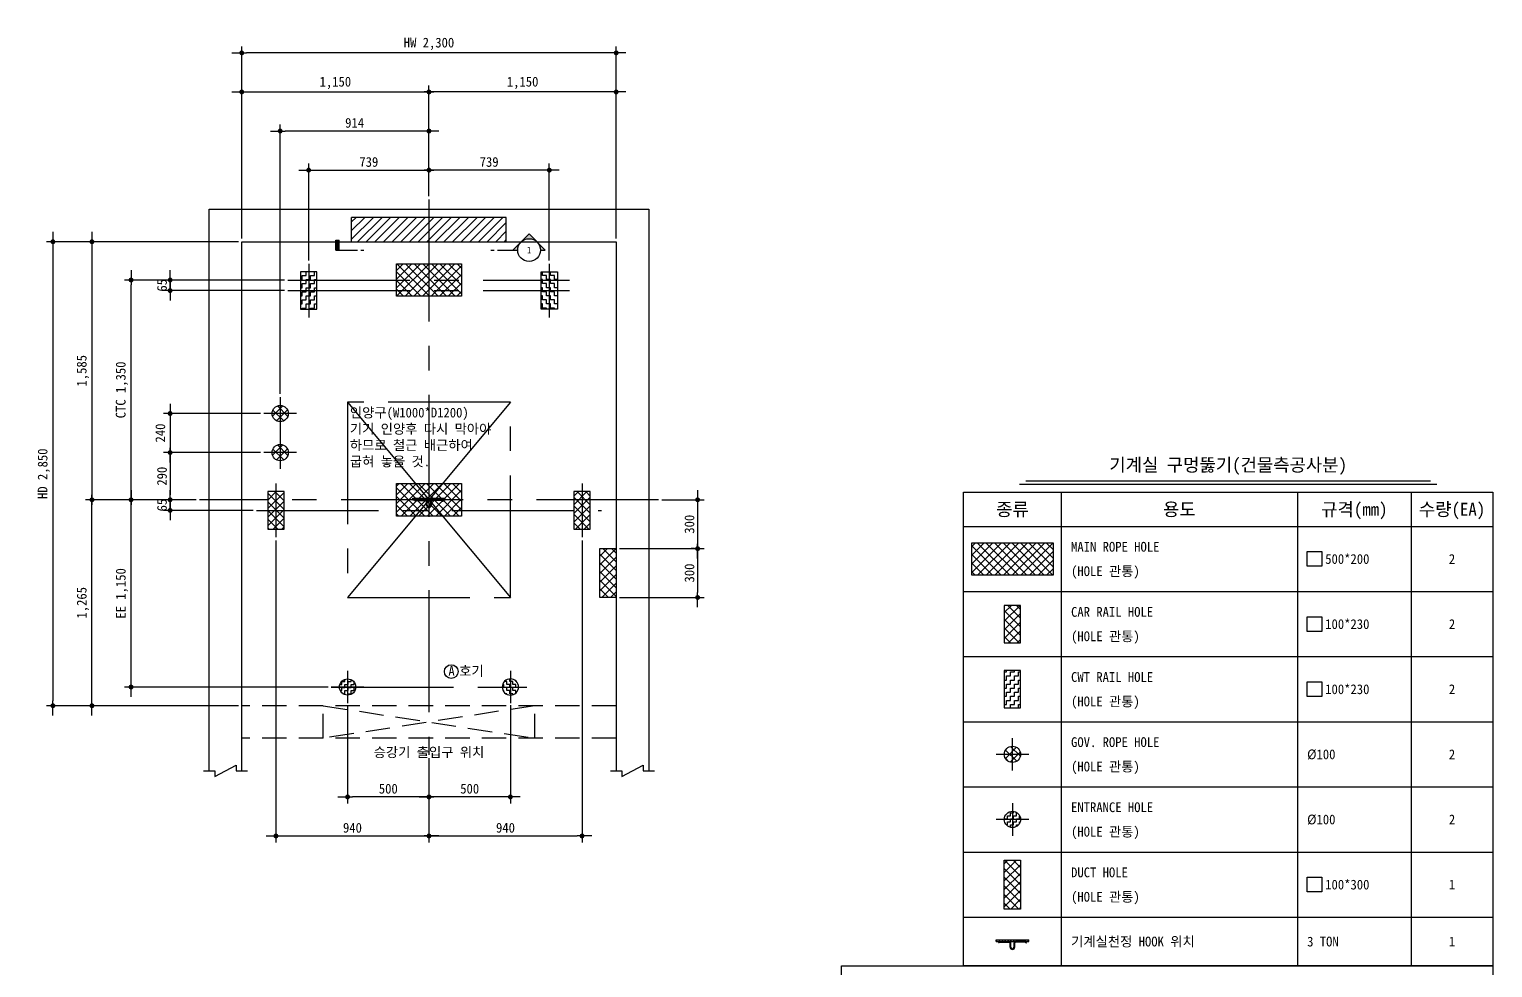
# Model space of a CAD drawing. Extents: x -9109 to 174251, y 57759 to 115528.
# Drawn here: x 130773 to 139762, y 103298 to 109062 of the extents above; entities that cross this region are included whole.
import ezdxf
from ezdxf.enums import TextEntityAlignment as Align

# ---------------------------------------------------------------- set-up
doc = ezdxf.new("R2010")
doc.units = 0
doc.header["$LTSCALE"] = 600
doc.header["$MEASUREMENT"] = 0
for name, pattern in [('CENTER', [2, 1.25, -0.25, 0.25, -0.25]), ('HIDDEN', [0.375, 0.25, -0.125]), ('PHANTOM', [2.5, 1.25, -0.25, 0.25, -0.25, 0.25, -0.25])]:
    doc.linetypes.add(name, pattern=pattern)
doc.layers.get('0').update_dxf_attribs({"linetype": 'CONTINUOUS'})
for name, color, linetype in [('1', 3, 'CONTINUOUS'), ('2', 4, 'HIDDEN'), ('3', 1, 'CENTER'), ('4', 6, 'PHANTOM'), ('6', 2, 'CONTINUOUS'), ('A-DIMS', 7, 'CONTINUOUS')]:
    doc.layers.add(name, color=color, linetype=linetype)
for name, color, linetype, lineweight in [('A-MKXS-MAK1', 3, 'CONTINUOUS', 25), ('A-MKXS-TEXT1', 3, 'CONTINUOUS', 25), ('A-MKXS-TEXT2', 7, 'CONTINUOUS', 25), ('A-XXXX-TABL', 7, 'CONTINUOUS', 25)]:
    doc.layers.add(name, color=color, linetype=linetype, lineweight=lineweight)
doc.styles.add('HY울릉도L', font='')
doc.styles.add('돋움체', font='')
doc.styles.get('HY울릉도L').set_extended_font_data('Dotum')
doc.styles.get('돋움체').set_extended_font_data('DotumChe')
doc.dimstyles.new('CDIM', dxfattribs={"dimtxt": 3, "dimasz": 1.5, "dimexe": 2, "dimexo": 1, "dimgap": 1, "dimtad": 1, "dimdec": 0, "dimrnd": 0.5, "dimzin": 0, "dimdsep": 32, "dimlunit": 6, "dimtxsty": 'HY울릉도L', "dimblk1": '_CIDOT', "dimblk2": '_CIDOT', "dimsah": 1, "dimcen": 5.5, "dimclrd": 2, "dimclre": 2, "dimclrt": 7, "dimadec": 0, "dimazin": 0, "dimtfac": 1, "dimtdec": 0, "dimtix": 1, "dimtmove": 2, "dimatfit": 1, "dimldrblk": '_CIDOT', "dimfxl": 1, "dimtolj": 1, "dimtzin": 0, "dimlwd": -1, "dimarcsym": 0})

# ---------------------------------------------------------------- blocks, each defined once
blk = doc.blocks.new('_CIDOT')
at = {"color": 0, "linetype": 'ByBlock'}
blk.add_line((2, 0), (-1, 0), dxfattribs=at)
at = {"color": 0, "linetype": 'ByBlock', "const_width": 0.5}
blk.add_lwpolyline([(-0.25, 0, 1), (0.25, 0, 1)], format="xyb", close=True, dxfattribs=at)
blk = doc.blocks.new('*D805')
at = {"layer": 'A-DIMS', "lineweight": -2, "transparency": 16777216}
for p, q in [((134658.6, 106172.1, 0), (134918.6, 106172.1, 0)), ((134398.6, 105872.1, 0), (134918.6, 105872.1, 0))]:
    blk.add_line(p, q, dxfattribs=at)
at = {"layer": 'A-DIMS', "transparency": 16777216}
blk.add_line((134878.6, 106142.1, 0), (134878.6, 105902.1, 0), dxfattribs=at)
at = {"layer": 'A-DIMS', "transparency": 16777216, "xscale": 30, "yscale": 30, "zscale": 30}
for p, rotation in [((134878.6, 106172.1, 0), 90), ((134878.6, 105872.1, 0), 270)]:
    blk.add_blockref('_CIDOT', p, dxfattribs=dict(at, rotation=rotation))
at = {"layer": 'A-DIMS', "color": 3, "transparency": 16777216, "insert": (134828.6, 106022.1, 0), "char_height": 60, "attachment_point": 5, "rotation": 90, "style": '돋움체'}
blk.add_mtext('\\A1;300', dxfattribs=at)
blk = doc.blocks.new('*D806')
at = {"layer": 'A-DIMS', "lineweight": -2, "transparency": 16777216}
for p, q in [((134858.6, 105872.1, 0), (134838.6, 105872.1, 0)), ((134398.6, 105572.1, 0), (134918.6, 105572.1, 0))]:
    blk.add_line(p, q, dxfattribs=at)
at = {"layer": 'A-DIMS', "transparency": 16777216}
blk.add_line((134878.6, 105842.1, 0), (134878.6, 105602.1, 0), dxfattribs=at)
at = {"layer": 'A-DIMS', "transparency": 16777216, "xscale": 30, "yscale": 30, "zscale": 30}
for p, rotation in [((134878.6, 105872.1, 0), 90), ((134878.6, 105572.1, 0), 270)]:
    blk.add_blockref('_CIDOT', p, dxfattribs=dict(at, rotation=rotation))
at = {"layer": 'A-DIMS', "color": 3, "transparency": 16777216, "insert": (134828.6, 105722.1, 0), "char_height": 60, "attachment_point": 5, "rotation": 90, "style": '돋움체'}
blk.add_mtext('\\A1;300', dxfattribs=at)
blk = doc.blocks.new('*D807')
at = {"layer": 'A-DIMS', "lineweight": -2, "transparency": 16777216}
for p, q in [((133228.6, 108037.1, 0), (133228.6, 108717.1, 0)), ((134378.6, 107777.1, 0), (134378.6, 108717.1, 0))]:
    blk.add_line(p, q, dxfattribs=at)
at = {"layer": 'A-DIMS', "transparency": 16777216}
blk.add_line((134348.6, 108677.1, 0), (133258.6, 108677.1, 0), dxfattribs=at)
at = {"layer": 'A-DIMS', "transparency": 16777216, "xscale": 30, "yscale": 30, "zscale": 30, "rotation": 180}
blk.add_blockref('_CIDOT', (133228.6, 108677.1, 0), dxfattribs=at)
at = {"layer": 'A-DIMS', "transparency": 16777216, "xscale": 30, "yscale": 30, "zscale": 30}
blk.add_blockref('_CIDOT', (134378.6, 108677.1, 0), dxfattribs=at)
at = {"layer": 'A-DIMS', "color": 3, "transparency": 16777216, "insert": (133803.6, 108732.8, 0), "char_height": 60, "attachment_point": 5, "style": '돋움체'}
blk.add_mtext('\\A1;1,150', dxfattribs=at)
blk = doc.blocks.new('*D808')
at = {"layer": 'A-DIMS', "lineweight": -2, "transparency": 16777216}
for p, q in [((132078.6, 107777.1, 0), (132078.6, 108717.1, 0)), ((133228.6, 108037.1, 0), (133228.6, 108717.1, 0))]:
    blk.add_line(p, q, dxfattribs=at)
at = {"layer": 'A-DIMS', "transparency": 16777216}
blk.add_line((132108.6, 108677.1, 0), (133198.6, 108677.1, 0), dxfattribs=at)
at = {"layer": 'A-DIMS', "transparency": 16777216, "xscale": 30, "yscale": 30, "zscale": 30, "rotation": 180}
blk.add_blockref('_CIDOT', (132078.6, 108677.1, 0), dxfattribs=at)
at = {"layer": 'A-DIMS', "transparency": 16777216, "xscale": 30, "yscale": 30, "zscale": 30}
blk.add_blockref('_CIDOT', (133228.6, 108677.1, 0), dxfattribs=at)
at = {"layer": 'A-DIMS', "color": 3, "transparency": 16777216, "insert": (132653.6, 108732.8, 0), "char_height": 60, "attachment_point": 5, "style": '돋움체'}
blk.add_mtext('\\A1;1,150', dxfattribs=at)
blk = doc.blocks.new('*D809')
at = {"layer": 'A-DIMS', "lineweight": -2, "transparency": 16777216}
for p, q in [((132288.6, 105922.1, 0), (132288.6, 104067.1, 0)), ((133228.6, 104585.4, 0), (133228.6, 104067.1, 0))]:
    blk.add_line(p, q, dxfattribs=at)
at = {"layer": 'A-DIMS', "transparency": 16777216}
blk.add_line((132318.6, 104107.1, 0), (133198.6, 104107.1, 0), dxfattribs=at)
at = {"layer": 'A-DIMS', "transparency": 16777216, "xscale": 30, "yscale": 30, "zscale": 30, "rotation": 180}
blk.add_blockref('_CIDOT', (132288.6, 104107.1, 0), dxfattribs=at)
at = {"layer": 'A-DIMS', "transparency": 16777216, "xscale": 30, "yscale": 30, "zscale": 30}
blk.add_blockref('_CIDOT', (133228.6, 104107.1, 0), dxfattribs=at)
at = {"layer": 'A-DIMS', "color": 3, "transparency": 16777216, "insert": (132758.6, 104157.1, 0), "char_height": 60, "attachment_point": 5, "style": '돋움체'}
blk.add_mtext('\\A1;940', dxfattribs=at)
blk = doc.blocks.new('*D810')
at = {"layer": 'A-DIMS', "lineweight": -2, "transparency": 16777216}
for p, q in [((134168.6, 105922.1, 0), (134168.6, 104067.1, 0)), ((133228.6, 104585.4, 0), (133228.6, 104067.1, 0))]:
    blk.add_line(p, q, dxfattribs=at)
at = {"layer": 'A-DIMS', "transparency": 16777216}
blk.add_line((133258.6, 104107.1, 0), (134138.6, 104107.1, 0), dxfattribs=at)
at = {"layer": 'A-DIMS', "transparency": 16777216, "xscale": 30, "yscale": 30, "zscale": 30, "rotation": 180}
blk.add_blockref('_CIDOT', (133228.6, 104107.1, 0), dxfattribs=at)
at = {"layer": 'A-DIMS', "transparency": 16777216, "xscale": 30, "yscale": 30, "zscale": 30}
blk.add_blockref('_CIDOT', (134168.6, 104107.1, 0), dxfattribs=at)
at = {"layer": 'A-DIMS', "color": 3, "transparency": 16777216, "insert": (133698.6, 104157.1, 0), "char_height": 60, "attachment_point": 5, "style": '돋움체'}
blk.add_mtext('\\A1;940', dxfattribs=at)
blk = doc.blocks.new('*D811')
at = {"layer": 'A-DIMS', "lineweight": -2, "transparency": 16777216}
for p, q in [((132314.6, 106822.1, 0), (132314.6, 108477.1, 0)), ((133228.6, 108037.1, 0), (133228.6, 108477.1, 0))]:
    blk.add_line(p, q, dxfattribs=at)
at = {"layer": 'A-DIMS', "transparency": 16777216}
blk.add_line((133198.6, 108437.1, 0), (132344.6, 108437.1, 0), dxfattribs=at)
at = {"layer": 'A-DIMS', "transparency": 16777216, "xscale": 30, "yscale": 30, "zscale": 30, "rotation": 180}
blk.add_blockref('_CIDOT', (132314.6, 108437.1, 0), dxfattribs=at)
at = {"layer": 'A-DIMS', "transparency": 16777216, "xscale": 30, "yscale": 30, "zscale": 30}
blk.add_blockref('_CIDOT', (133228.6, 108437.1, 0), dxfattribs=at)
at = {"layer": 'A-DIMS', "color": 3, "transparency": 16777216, "insert": (132771.6, 108487.1, 0), "char_height": 60, "attachment_point": 5, "style": '돋움체'}
blk.add_mtext('\\A1;{\\C7;914}', dxfattribs=at)
blk = doc.blocks.new('*D812')
at = {"layer": 'A-DIMS', "lineweight": -2, "transparency": 16777216}
for p, q in [((132489.6, 107642.1, 0), (132489.6, 108237.1, 0)), ((133228.6, 108037.1, 0), (133228.6, 108237.1, 0))]:
    blk.add_line(p, q, dxfattribs=at)
at = {"layer": 'A-DIMS', "transparency": 16777216}
blk.add_line((132519.6, 108197.1, 0), (133198.6, 108197.1, 0), dxfattribs=at)
at = {"layer": 'A-DIMS', "transparency": 16777216, "xscale": 30, "yscale": 30, "zscale": 30, "rotation": 180}
blk.add_blockref('_CIDOT', (132489.6, 108197.1, 0), dxfattribs=at)
at = {"layer": 'A-DIMS', "transparency": 16777216, "xscale": 30, "yscale": 30, "zscale": 30}
blk.add_blockref('_CIDOT', (133228.6, 108197.1, 0), dxfattribs=at)
at = {"layer": 'A-DIMS', "color": 3, "transparency": 16777216, "insert": (132859.1, 108247.1, 0), "char_height": 60, "attachment_point": 5, "style": '돋움체'}
blk.add_mtext('\\A1;739', dxfattribs=at)
blk = doc.blocks.new('*D813')
at = {"layer": 'A-DIMS', "lineweight": -2, "transparency": 16777216}
for p, q in [((132728.6, 104902.1, 0), (132728.6, 104307.1, 0)), ((133228.6, 104585.4, 0), (133228.6, 104307.1, 0))]:
    blk.add_line(p, q, dxfattribs=at)
at = {"layer": 'A-DIMS', "transparency": 16777216}
blk.add_line((133198.6, 104347.1, 0), (132758.6, 104347.1, 0), dxfattribs=at)
at = {"layer": 'A-DIMS', "transparency": 16777216, "xscale": 30, "yscale": 30, "zscale": 30, "rotation": 180}
blk.add_blockref('_CIDOT', (132728.6, 104347.1, 0), dxfattribs=at)
at = {"layer": 'A-DIMS', "transparency": 16777216, "xscale": 30, "yscale": 30, "zscale": 30}
blk.add_blockref('_CIDOT', (133228.6, 104347.1, 0), dxfattribs=at)
at = {"layer": 'A-DIMS', "color": 3, "transparency": 16777216, "insert": (132978.6, 104397.1, 0), "char_height": 60, "attachment_point": 5, "style": '돋움체'}
blk.add_mtext('\\A1;500', dxfattribs=at)
blk = doc.blocks.new('*D814')
at = {"layer": 'A-DIMS', "lineweight": -2, "transparency": 16777216}
for p, q in [((133228.6, 108037.1, 0), (133228.6, 108237.1, 0)), ((133967.6, 107642.1, 0), (133967.6, 108237.1, 0))]:
    blk.add_line(p, q, dxfattribs=at)
at = {"layer": 'A-DIMS', "transparency": 16777216}
blk.add_line((133937.6, 108197.1, 0), (133258.6, 108197.1, 0), dxfattribs=at)
at = {"layer": 'A-DIMS', "transparency": 16777216, "xscale": 30, "yscale": 30, "zscale": 30, "rotation": 180}
blk.add_blockref('_CIDOT', (133228.6, 108197.1, 0), dxfattribs=at)
at = {"layer": 'A-DIMS', "transparency": 16777216, "xscale": 30, "yscale": 30, "zscale": 30}
blk.add_blockref('_CIDOT', (133967.6, 108197.1, 0), dxfattribs=at)
at = {"layer": 'A-DIMS', "color": 3, "transparency": 16777216, "insert": (133598.1, 108247.1, 0), "char_height": 60, "attachment_point": 5, "style": '돋움체'}
blk.add_mtext('\\A1;739', dxfattribs=at)
blk = doc.blocks.new('*D815')
at = {"layer": 'A-DIMS', "lineweight": -2, "transparency": 16777216}
for p, q in [((133728.6, 104909.7, 0), (133728.6, 104307.1, 0)), ((133228.6, 104585.4, 0), (133228.6, 104307.1, 0))]:
    blk.add_line(p, q, dxfattribs=at)
at = {"layer": 'A-DIMS', "transparency": 16777216}
blk.add_line((133698.6, 104347.1, 0), (133258.6, 104347.1, 0), dxfattribs=at)
at = {"layer": 'A-DIMS', "transparency": 16777216, "xscale": 30, "yscale": 30, "zscale": 30, "rotation": 180}
blk.add_blockref('_CIDOT', (133228.6, 104347.1, 0), dxfattribs=at)
at = {"layer": 'A-DIMS', "transparency": 16777216, "xscale": 30, "yscale": 30, "zscale": 30}
blk.add_blockref('_CIDOT', (133728.6, 104347.1, 0), dxfattribs=at)
at = {"layer": 'A-DIMS', "color": 3, "transparency": 16777216, "insert": (133478.6, 104397.1, 0), "char_height": 60, "attachment_point": 5, "style": '돋움체'}
blk.add_mtext('\\A1;500', dxfattribs=at)
blk = doc.blocks.new('A1')
for p, q in [((-7.84, 0), (-1.85, 0)), ((7.84, 0), (1.85, 0)), ((-8.25, -0.81), (-8.65, -0.81)), ((-7.84, -0.4), (-4.64, -0.4)), ((-4.64, -0.4), (-1.85, -0.4)), ((-1.45, -3.35), (-1.45, -0.81)), ((-1.05, -3.35), (-1.05, -0.81)), ((1.05, -3.35), (1.05, -0.81)), ((1.45, -3.35), (1.45, -0.81)), ((5.28, -0.4), (1.85, -0.4)), ((7.84, -0.4), (5.04, -0.4)), ((8.25, -0.81), (8.65, -0.81))]:
    blk.add_line(p, q)
for centre, radius, start, end in [((-7.84, -0.81), 0.808, 90, 180), ((-1.85, -0.81), 0.808, 0, 90), ((1.85, -0.81), 0.808, 90, 180), ((7.84, -0.81), 0.808, 0, 90), ((-7.84, -0.81), 0.404, 90, 180), ((-1.85, -0.81), 0.404, 0, 90), ((0, -3.35), 1.45, 180, 0), ((0, -3.35), 1.05, 180, 0), ((1.85, -0.81), 0.404, 90, 180), ((7.84, -0.81), 0.404, 0, 90)]:
    blk.add_arc(centre, radius, start, end)
blk = doc.blocks.new('H-100X230(CAR RAIL) GM')
at = {"layer": '1'}
h = blk.add_hatch(dxfattribs=at)
h.set_pattern_fill('ANSI37', color=256, scale=300)
h.set_pattern_definition([(45, (-31072.723, 72.76), (-26.516504, 26.516504), []), (135, (-31072.723, 72.76), (-26.516504, -26.516504), [])])
h.paths.add_polyline_path([(-50, 50), (50, 50), (50, -180), (-50, -180)])
blk.add_lwpolyline([(-50, 50), (50, 50), (50, -180), (-50, -180)], close=True)
at = {"layer": '3'}
blk.add_line((0, 100), (0, -230), dxfattribs=at)
blk = doc.blocks.new('*D816')
at = {"layer": 'A-DIMS', "lineweight": -2, "transparency": 16777216}
for p, q in [((132078.6, 107777.1, 0), (132078.6, 108957.1, 0)), ((134378.6, 107777.1, 0), (134378.6, 108957.1, 0))]:
    blk.add_line(p, q, dxfattribs=at)
at = {"layer": 'A-DIMS', "transparency": 16777216}
blk.add_line((134348.6, 108917.1, 0), (132108.6, 108917.1, 0), dxfattribs=at)
at = {"layer": 'A-DIMS', "transparency": 16777216, "xscale": 30, "yscale": 30, "zscale": 30, "rotation": 180}
blk.add_blockref('_CIDOT', (132078.6, 108917.1, 0), dxfattribs=at)
at = {"layer": 'A-DIMS', "transparency": 16777216, "xscale": 30, "yscale": 30, "zscale": 30}
blk.add_blockref('_CIDOT', (134378.6, 108917.1, 0), dxfattribs=at)
at = {"layer": 'A-DIMS', "color": 3, "transparency": 16777216, "insert": (133228.6, 108972.8, 0), "char_height": 60, "attachment_point": 5, "style": '돋움체'}
blk.add_mtext('\\A1;HW 2,300', dxfattribs=at)
blk = doc.blocks.new('H-100X230(CWT RAIL) GM')
at = {"layer": '1'}
h = blk.add_hatch(dxfattribs=at)
h.set_pattern_fill('ZIGZAG', color=256, scale=200)
h.set_pattern_definition([(0, (0, 0), (25, 25), [25, -25]), (90, (25, 0), (-25, 25), [25, -25])])
h.paths.add_polyline_path([(50, 50), (-50, 50), (-50, -180), (50, -180)])
blk.add_lwpolyline([(50, 50), (-50, 50), (-50, -180), (50, -180)], close=True)
at = {"layer": '3'}
blk.add_line((0, 100), (0, -230), dxfattribs=at)
blk = doc.blocks.new('H-100(OP)')
at = {"layer": '1'}
h = blk.add_hatch(dxfattribs=at)
h.set_pattern_fill('ZIGZAG', color=256, scale=150)
h.set_pattern_definition([(0, (0, 0), (18.75, 18.75), [18.75, -18.75]), (90, (18.75, 0), (-18.75, 18.75), [18.75, -18.75])])
edge = h.paths.add_edge_path()
edge.add_arc((0, 0), 50, 0, 360)
blk.add_circle((0, 0), 50)
at = {"layer": '3'}
for p, q in [((0, 100), (0, -100)), ((100, 0), (-100, 0))]:
    blk.add_line(p, q, dxfattribs=at)
blk = doc.blocks.new('H-100(GOV 240)')
at = {"layer": '1'}
h = blk.add_hatch(dxfattribs=at)
h.set_pattern_fill('ANSI37', color=256, scale=300)
h.set_pattern_definition([(45, (-82788.21, -9303.856), (-26.516504, 26.516504), []), (135, (-82788.21, -9303.856), (-26.516504, -26.516504), [])])
edge = h.paths.add_edge_path()
edge.add_arc((0, 240), 50, 0, 360)
h = blk.add_hatch(dxfattribs=at)
h.set_pattern_fill('ANSI37', color=256, scale=300)
h.set_pattern_definition([(45, (-82788.21, -9543.856), (-26.516504, 26.516504), []), (135, (-82788.21, -9543.856), (-26.516504, -26.516504), [])])
edge = h.paths.add_edge_path()
edge.add_arc((0, 0), 50, 0, 360)
for centre in [(0, 240), (0, 0)]:
    blk.add_circle(centre, 50)
at = {"layer": '3'}
for p, q in [((0, 340), (0, -100)), ((100, 240), (-100, 240)), ((100, 0), (-100, 0))]:
    blk.add_line(p, q, dxfattribs=at)
blk = doc.blocks.new('H-100X300(C.SU)')
at = {"layer": '1'}
h = blk.add_hatch(dxfattribs=at)
h.set_pattern_fill('ANSI37', color=256, scale=300)
h.set_pattern_definition([(45, (-30780.81, -207.73), (-26.516504, 26.516504), []), (135, (-30780.81, -207.73), (-26.516504, -26.516504), [])])
h.paths.add_polyline_path([(-100, -300), (0, -300), (0, -600), (-100, -600)])
blk.add_lwpolyline([(-100, -300), (0, -300), (0, -600), (-100, -600)], close=True)
blk = doc.blocks.new('H-400X200(ROPE)')
at = {"layer": '1'}
h = blk.add_hatch(dxfattribs=at)
h.set_pattern_fill('ANSI37', color=256, scale=300)
h.set_pattern_definition([(45, (-29848.152, -635.13), (-26.516504, 26.516504), []), (135, (-29848.152, -635.13), (-26.516504, -26.516504), [])])
h.paths.add_polyline_path([(-200, 100), (200, 100), (200, -100), (-200, -100)])
blk.add_lwpolyline([(-200, 100), (200, 100), (200, -100), (-200, -100)], close=True)
blk = doc.blocks.new('*D817')
at = {"layer": 'A-DIMS', "lineweight": -2, "transparency": 16777216}
for p, q in [((131598.6, 106172.1, 0), (131118.6, 106172.1, 0)), ((132058.6, 104907.1, 0), (131118.6, 104907.1, 0))]:
    blk.add_line(p, q, dxfattribs=at)
at = {"layer": 'A-DIMS', "transparency": 16777216}
blk.add_line((131158.6, 104937.1, 0), (131158.6, 106142.1, 0), dxfattribs=at)
at = {"layer": 'A-DIMS', "transparency": 16777216, "xscale": 30, "yscale": 30, "zscale": 30}
for p, rotation in [((131158.6, 106172.1, 0), 90), ((131158.6, 104907.1, 0), 270)]:
    blk.add_blockref('_CIDOT', p, dxfattribs=dict(at, rotation=rotation))
at = {"layer": 'A-DIMS', "color": 3, "transparency": 16777216, "insert": (131102.9, 105539.6, 0), "char_height": 60, "attachment_point": 5, "rotation": 90, "style": '돋움체'}
blk.add_mtext('\\A1;1,265', dxfattribs=at)
blk = doc.blocks.new('*D818')
at = {"layer": 'A-DIMS', "lineweight": -2, "transparency": 16777216}
for p, q in [((131598.6, 106172.1, 0), (131358.6, 106172.1, 0)), ((132608.6, 105022.1, 0), (131358.6, 105022.1, 0))]:
    blk.add_line(p, q, dxfattribs=at)
at = {"layer": 'A-DIMS', "transparency": 16777216}
blk.add_line((131398.6, 105052.1, 0), (131398.6, 106142.1, 0), dxfattribs=at)
at = {"layer": 'A-DIMS', "transparency": 16777216, "xscale": 30, "yscale": 30, "zscale": 30}
for p, rotation in [((131398.6, 106172.1, 0), 90), ((131398.6, 105022.1, 0), 270)]:
    blk.add_blockref('_CIDOT', p, dxfattribs=dict(at, rotation=rotation))
at = {"layer": 'A-DIMS', "color": 3, "transparency": 16777216, "insert": (131342.9, 105597.1, 0), "char_height": 60, "attachment_point": 5, "rotation": 90, "style": '돋움체'}
blk.add_mtext('\\A1;{\\C7;EE} {\\C7;1,150}', dxfattribs=at)
blk = doc.blocks.new('*D819')
at = {"layer": 'A-DIMS', "lineweight": -2, "transparency": 16777216}
for p, q in [((132341.2, 107522.1, 0), (131358.6, 107522.1, 0)), ((131598.6, 106172.1, 0), (131358.6, 106172.1, 0))]:
    blk.add_line(p, q, dxfattribs=at)
at = {"layer": 'A-DIMS', "transparency": 16777216}
blk.add_line((131398.6, 106202.1, 0), (131398.6, 107492.1, 0), dxfattribs=at)
at = {"layer": 'A-DIMS', "transparency": 16777216, "xscale": 30, "yscale": 30, "zscale": 30}
for p, rotation in [((131398.6, 107522.1, 0), 90), ((131398.6, 106172.1, 0), 270)]:
    blk.add_blockref('_CIDOT', p, dxfattribs=dict(at, rotation=rotation))
at = {"layer": 'A-DIMS', "color": 3, "transparency": 16777216, "insert": (131342.7, 106847.1, 0), "char_height": 60, "attachment_point": 5, "rotation": 90, "style": '돋움체'}
blk.add_mtext('\\A1;{\\C7;CTC 1,350}', dxfattribs=at)
blk = doc.blocks.new('*D820')
at = {"layer": 'A-DIMS', "lineweight": -2, "transparency": 16777216}
for p, q in [((132058.6, 107757.1, 0), (131118.6, 107757.1, 0)), ((131598.6, 106172.1, 0), (131118.6, 106172.1, 0))]:
    blk.add_line(p, q, dxfattribs=at)
at = {"layer": 'A-DIMS', "transparency": 16777216}
blk.add_line((131158.6, 107727.1, 0), (131158.6, 106202.1, 0), dxfattribs=at)
at = {"layer": 'A-DIMS', "transparency": 16777216, "xscale": 30, "yscale": 30, "zscale": 30}
for p, rotation in [((131158.6, 107757.1, 0), 90), ((131158.6, 106172.1, 0), 270)]:
    blk.add_blockref('_CIDOT', p, dxfattribs=dict(at, rotation=rotation))
at = {"layer": 'A-DIMS', "color": 3, "transparency": 16777216, "insert": (131102.9, 106964.6, 0), "char_height": 60, "attachment_point": 5, "rotation": 90, "style": '돋움체'}
blk.add_mtext('\\A1;1,585', dxfattribs=at)
blk = doc.blocks.new('*D821')
at = {"layer": 'A-DIMS', "lineweight": -2, "transparency": 16777216}
for p, q in [((132058.6, 107757.1, 0), (130878.6, 107757.1, 0)), ((132058.6, 104907.1, 0), (130878.6, 104907.1, 0))]:
    blk.add_line(p, q, dxfattribs=at)
at = {"layer": 'A-DIMS', "transparency": 16777216}
blk.add_line((130918.6, 107727.1, 0), (130918.6, 104937.1, 0), dxfattribs=at)
at = {"layer": 'A-DIMS', "transparency": 16777216, "xscale": 30, "yscale": 30, "zscale": 30}
for p, rotation in [((130918.6, 107757.1, 0), 90), ((130918.6, 104907.1, 0), 270)]:
    blk.add_blockref('_CIDOT', p, dxfattribs=dict(at, rotation=rotation))
at = {"layer": 'A-DIMS', "color": 3, "transparency": 16777216, "insert": (130862.9, 106332.1, 0), "char_height": 60, "attachment_point": 5, "rotation": 90, "style": '돋움체'}
blk.add_mtext('\\A1;HD 2,850', dxfattribs=at)
blk = doc.blocks.new('*D822')
at = {"layer": 'A-DIMS', "lineweight": -2, "transparency": 16777216}
for p, q in [((132341.2, 107522.1, 0), (131598.6, 107522.1, 0)), ((132341.2, 107457.1, 0), (131598.6, 107457.1, 0))]:
    blk.add_line(p, q, dxfattribs=at)
at = {"layer": 'A-DIMS', "transparency": 16777216}
for p, q in [((131638.6, 107552.1, 0), (131638.6, 107582.1, 0)), ((131638.6, 107522.1, 0), (131638.6, 107457.1, 0)), ((131638.6, 107427.1, 0), (131638.6, 107397.1, 0))]:
    blk.add_line(p, q, dxfattribs=at)
at = {"layer": 'A-DIMS', "transparency": 16777216, "xscale": 30, "yscale": 30, "zscale": 30}
for p, rotation in [((131638.6, 107522.1, 0), 270), ((131638.6, 107457.1, 0), 90)]:
    blk.add_blockref('_CIDOT', p, dxfattribs=dict(at, rotation=rotation))
at = {"layer": 'A-DIMS', "color": 3, "transparency": 16777216, "insert": (131588.6, 107489.6, 0), "char_height": 60, "attachment_point": 5, "rotation": 90, "style": '돋움체'}
blk.add_mtext('\\A1;65', dxfattribs=at)
blk = doc.blocks.new('*D823')
at = {"layer": 'A-DIMS', "lineweight": -2, "transparency": 16777216}
for p, q in [((132194.6, 106702.1, 0), (131598.6, 106702.1, 0)), ((132194.6, 106462.1, 0), (131598.6, 106462.1, 0))]:
    blk.add_line(p, q, dxfattribs=at)
at = {"layer": 'A-DIMS', "transparency": 16777216}
blk.add_line((131638.6, 106672.1, 0), (131638.6, 106492.1, 0), dxfattribs=at)
at = {"layer": 'A-DIMS', "transparency": 16777216, "xscale": 30, "yscale": 30, "zscale": 30}
for p, rotation in [((131638.6, 106702.1, 0), 90), ((131638.6, 106462.1, 0), 270)]:
    blk.add_blockref('_CIDOT', p, dxfattribs=dict(at, rotation=rotation))
at = {"layer": 'A-DIMS', "color": 3, "transparency": 16777216, "insert": (131578.6, 106582.1, 0), "char_height": 60, "attachment_point": 5, "rotation": 90, "style": '돋움체'}
blk.add_mtext('\\A1;240', dxfattribs=at)
blk = doc.blocks.new('*D824')
at = {"layer": 'A-DIMS', "lineweight": -2, "transparency": 16777216}
for p, q in [((131798.6, 106172.1, 0), (131598.6, 106172.1, 0)), ((132148.6, 106107.1, 0), (131598.6, 106107.1, 0))]:
    blk.add_line(p, q, dxfattribs=at)
at = {"layer": 'A-DIMS', "transparency": 16777216}
for p, q in [((131638.6, 106202.1, 0), (131638.6, 106232.1, 0)), ((131638.6, 106172.1, 0), (131638.6, 106107.1, 0)), ((131638.6, 106077.1, 0), (131638.6, 106047.1, 0))]:
    blk.add_line(p, q, dxfattribs=at)
at = {"layer": 'A-DIMS', "transparency": 16777216, "xscale": 30, "yscale": 30, "zscale": 30}
for p, rotation in [((131638.6, 106172.1, 0), 270), ((131638.6, 106107.1, 0), 90)]:
    blk.add_blockref('_CIDOT', p, dxfattribs=dict(at, rotation=rotation))
at = {"layer": 'A-DIMS', "color": 3, "transparency": 16777216, "insert": (131588.6, 106139.6, 0), "char_height": 60, "attachment_point": 5, "rotation": 90, "style": '돋움체'}
blk.add_mtext('\\A1;65', dxfattribs=at)
blk = doc.blocks.new('*D825')
at = {"layer": 'A-DIMS', "lineweight": -2, "transparency": 16777216}
for p, q in [((132194.6, 106462.1, 0), (131598.6, 106462.1, 0)), ((131798.6, 106172.1, 0), (131598.6, 106172.1, 0))]:
    blk.add_line(p, q, dxfattribs=at)
at = {"layer": 'A-DIMS', "transparency": 16777216}
blk.add_line((131638.6, 106432.1, 0), (131638.6, 106202.1, 0), dxfattribs=at)
at = {"layer": 'A-DIMS', "transparency": 16777216, "xscale": 30, "yscale": 30, "zscale": 30}
for p, rotation in [((131638.6, 106462.1, 0), 90), ((131638.6, 106172.1, 0), 270)]:
    blk.add_blockref('_CIDOT', p, dxfattribs=dict(at, rotation=rotation))
at = {"layer": 'A-DIMS', "color": 3, "transparency": 16777216, "insert": (131588.6, 106317.1, 0), "char_height": 60, "attachment_point": 5, "rotation": 90, "style": '돋움체'}
blk.add_mtext('\\A1;290', dxfattribs=at)
blk = doc.blocks.new('cwt h')
at = {"layer": '1'}
h = blk.add_hatch(dxfattribs=at)
h.set_pattern_fill('ZIGZAG', color=256, scale=200)
h.set_pattern_definition([(0, (0, 65), (25, 25), [25, -25]), (90, (25, 65), (-25, 25), [25, -25])])
h.paths.add_polyline_path([(50, 115), (-50, 115), (-50, -115), (50, -115)])
blk.add_lwpolyline([(50, 115), (-50, 115), (-50, -115), (50, -115)], close=True)
blk = doc.blocks.new('car h')
at = {"layer": '1'}
h = blk.add_hatch(dxfattribs=at)
h.set_pattern_fill('ANSI37', color=256, scale=300)
h.set_pattern_definition([(45, (-138738.017, 1010.512), (-26.516504, 26.516504), []), (135, (-138738.017, 1010.512), (-26.516504, -26.516504), [])])
h.paths.add_polyline_path([(50, 115), (-50, 115), (-50, -115), (50, -115)])
blk.add_lwpolyline([(50, 115), (-50, 115), (-50, -115), (50, -115)], close=True)
blk = doc.blocks.new('gov')
at = {"layer": '1'}
h = blk.add_hatch(dxfattribs=at)
h.set_pattern_fill('ANSI37', color=256, scale=300)
h.set_pattern_definition([(45, (-82788.21, -9543.856), (-26.516504, 26.516504), []), (135, (-82788.21, -9543.856), (-26.516504, -26.516504), [])])
edge = h.paths.add_edge_path()
edge.add_arc((0, 0), 50, 0, 360)
blk.add_circle((0, 0), 50)
at = {"layer": '3'}
for p, q in [((0, -100), (0, 100)), ((100, 0), (-100, 0))]:
    blk.add_line(p, q, dxfattribs=at)
blk = doc.blocks.new('cs')
at = {"layer": '1'}
h = blk.add_hatch(dxfattribs=at)
h.set_pattern_fill('ANSI37', color=256, scale=300)
h.set_pattern_definition([(45, (-30730.81, 242.27), (-26.516504, 26.516504), []), (135, (-30730.81, 242.27), (-26.516504, -26.516504), [])])
h.paths.add_polyline_path([(-50, 150), (50, 150), (50, -150), (-50, -150)])
blk.add_lwpolyline([(-50, 150), (50, 150), (50, -150), (-50, -150)], close=True)

msp = doc.modelspace()

# ---------------------------------------------------------------- hatches: boundary and pattern name
h = msp.add_hatch()
h.set_pattern_fill('ANSI31', color=3, scale=300)
h.set_pattern_definition([(45, (95032.425, 98955.373), (-26.516504, 26.516504), [])])
h.paths.add_polyline_path([(133228.6, 107907.1), (132753.6, 107907.1), (132753.6, 107757.1), (133228.6, 107757.1)])
h.paths.add_polyline_path([(133703.6, 107907.1), (133228.6, 107907.1), (133228.6, 107757.1), (133703.6, 107757.1)])
at = {"layer": '1'}
h = msp.add_hatch(dxfattribs=at)
h.set_pattern_fill('ANSI31', color=256, scale=100, style=0)
h.set_pattern_definition([(45, (164049.921, 91044.395), (-8.8388348, 8.8388348), [])])
h.paths.add_polyline_path([(133228.6, 106182.1), (133128.6, 106182.1), (133128.6, 106172.1), (133228.6, 106172.1)])
h.paths.add_polyline_path([(133328.6, 106182.1), (133228.6, 106182.1), (133228.6, 106172.1), (133328.6, 106172.1)])
h = msp.add_hatch(dxfattribs=at)
h.set_pattern_fill('ANSI37', color=256, scale=300, angle=180)
h.set_pattern_definition([(225, (166660.533, 106443.717), (26.516504, -26.516504), []), (315, (166660.533, 106443.717), (26.516504, 26.516504), [])])
h.paths.add_polyline_path([(137062.4, 105708.6), (136562.4, 105708.6), (136562.4, 105908.6), (137062.4, 105908.6)])
h = msp.add_hatch(dxfattribs=at)
h.set_pattern_fill('ANSI31', color=256, scale=100, style=0)
h.set_pattern_definition([(45, (167633.69, 88330.895), (-8.8388348, 8.8388348), [])])
h.paths.add_polyline_path([(136812.4, 103468.6), (136712.4, 103468.6), (136712.4, 103458.6), (136812.4, 103458.6)])
h.paths.add_polyline_path([(136912.4, 103468.6), (136812.4, 103468.6), (136812.4, 103458.6), (136912.4, 103458.6)])
at = {"layer": 'A-MKXS-MAK1'}
h = msp.add_hatch(color=256, dxfattribs=at)
h.paths.add_polyline_path([(133843.5, 107804.9), (133794, 107755.4, -0.414214), (133893, 107755.4)])
h.paths.add_polyline_path([(133794, 107755.4), (133744.5, 107705.9), (133773.5, 107705.9, -0.198912)])
h.paths.add_polyline_path([(133893, 107755.4, -0.198912), (133913.5, 107705.9), (133942.5, 107705.9)])
msp.add_hatch(color=256, dxfattribs=at).paths.add_polyline_path([(132676.5, 107765.9), (132656.5, 107765.9), (132656.5, 107705.9), (132676.5, 107705.9)])

# ---------------------------------------------------------------- linework, layer by layer
msp.add_line((138562.4, 106218.6), (138562.4, 103308.6))
for points in [[(131878.6, 104507.1), (131878.6, 107957.1), (134578.6, 107957.1), (134578.6, 104507.1)], [(132078.6, 104507.1), (132078.6, 107757.1), (134378.6, 107757.1), (134378.6, 104507.1)], [(131843.6, 104507.1), (131913.6, 104507.1), (131913.6, 104472.1), (132043.6, 104542.1), (132043.6, 104507.1), (132113.6, 104507.1)], [(134343.6, 104507.1), (134413.6, 104507.1), (134413.6, 104472.1), (134543.6, 104542.1), (134543.6, 104507.1), (134613.6, 104507.1)]]:
    msp.add_lwpolyline(points)
msp.add_lwpolyline([(137062.4, 105708.6), (136562.4, 105708.6), (136562.4, 105908.6), (137062.4, 105908.6)], close=True)
at = {"layer": '1', "color": 1, "linetype": 'CENTER'}
for p, q in [((133228.6, 108017.1), (133228.6, 104605.4, 0)), ((134638.6, 106172.1), (131818.6, 106172.1, 0))]:
    msp.add_line(p, q, dxfattribs=at)
at = {"layer": '1'}
for p, q in [((133728.6, 106772.1, 0), (132728.6, 105572.1, 0)), ((132728.6, 106772.1, 0), (133728.6, 105572.1, 0)), ((136855.4, 106268.6), (139419.4, 106268.6)), ((136895.4, 106288.6), (139379.4, 106288.6)), ((133128.6, 106182.1), (133328.6, 106182.1)), ((133128.6, 106172.1), (133128.6, 106182.1)), ((133128.6, 106172.1), (133328.6, 106172.1)), ((133128.6, 106172.1), (133150.2, 106172.1)), ((133307, 106172.1), (133328.6, 106172.1)), ((133307, 106172.1), (133328.6, 106172.1)), ((133328.6, 106172.1), (133328.6, 106182.1)), ((136712.4, 103468.6), (136912.4, 103468.6)), ((136712.4, 103458.6), (136712.4, 103468.6)), ((136912.4, 103458.6), (136912.4, 103468.6)), ((136712.4, 103458.6), (136912.4, 103458.6)), ((136712.4, 103458.6), (136733.9, 103458.6)), ((136890.8, 103458.6), (136912.4, 103458.6)), ((136890.8, 103458.6), (136912.4, 103458.6))]:
    msp.add_line(p, q, dxfattribs=at)
msp.add_lwpolyline([(138622.4, 103853.6), (138712.4, 103853.6), (138712.4, 103763.6), (138622.4, 103763.6)], close=True, dxfattribs=at)
msp.add_circle((133365.5, 105117.4, 0), 42, dxfattribs=at)
at = {"layer": '2'}
for p, q in [((134378.6, 104907.1), (132078.6, 104907.1)), ((132578.6, 104707.1), (132578.6, 104907.1)), ((133878.6, 104907.1), (132578.6, 104707.1)), ((132578.6, 104907.1), (133878.6, 104707.1)), ((133878.6, 104707.1), (133878.6, 104907.1)), ((134378.6, 104707.1), (132078.6, 104707.1))]:
    msp.add_line(p, q, dxfattribs=at)
at = {"layer": '3'}
for p, q in [((132361.2, 107522.1, 0), (134092.2, 107522.1, 0)), ((132361.2, 107457.1, 0), (134092.2, 107457.1, 0)), ((132168.6, 106107.1, 0), (134288.6, 106107.1, 0)), ((132628.6, 105022.1, 0), (133828.2, 105022.1, 0))]:
    msp.add_line(p, q, dxfattribs=at)
at = {"layer": '4', "elevation": 0}
msp.add_lwpolyline([(132728.6, 105572.1), (133728.6, 105572.1), (133728.6, 106772.1), (132728.6, 106772.1)], close=True, dxfattribs=at)
at = {"layer": '6'}
for p, q in [((133703.6, 107907.1), (132753.6, 107907.1)), ((132753.6, 107757.1), (132753.6, 107907.1)), ((133703.6, 107757.1), (133703.6, 107907.1))]:
    msp.add_line(p, q, dxfattribs=at)
at = {"layer": 'A-MKXS-MAK1'}
for p, q in [((133744.5, 107705.9, 0), (133843.5, 107804.9, 0)), ((133942.5, 107705.9, 0), (133843.5, 107804.9, 0)), ((132656.5, 107765.9, 0), (132676.5, 107765.9, 0)), ((132656.5, 107705.9, 0), (132656.5, 107765.9, 0)), ((132656.5, 107705.9, 0), (132789.1, 107705.9, 0)), ((132676.5, 107705.9, 0), (132676.5, 107765.9, 0)), ((132809.1, 107705.9, 0), (132829.1, 107705.9, 0)), ((133609, 107705.9, 0), (133629, 107705.9, 0)), ((133649, 107705.9, 0), (133773.5, 107705.9, 0)), ((133913.5, 107705.9, 0), (133942.5, 107705.9, 0))]:
    msp.add_line(p, q, dxfattribs=at)
msp.add_circle((133843.5, 107705.9, 0), 70, dxfattribs=at)
at = {"layer": 'A-MKXS-TEXT1'}
for points in [[(138622.4, 105853.6), (138712.4, 105853.6), (138712.4, 105763.6), (138622.4, 105763.6)], [(138622.4, 105453.6), (138712.4, 105453.6), (138712.4, 105363.6), (138622.4, 105363.6)], [(138622.4, 105053.6), (138712.4, 105053.6), (138712.4, 104963.6), (138622.4, 104963.6)]]:
    msp.add_lwpolyline(points, close=True, dxfattribs=at)
at = {"layer": 'A-XXXX-TABL'}
for p, q in [((137112.4, 106218.6), (137112.4, 103308.6)), ((139262.4, 106218.6), (139262.4, 103308.6)), ((136512.4, 106008.6), (139762.4, 106008.6)), ((136512.4, 105608.6), (139762.4, 105608.6)), ((136512.4, 105208.6), (139762.4, 105208.6)), ((136512.4, 104808.6), (139762.4, 104808.6)), ((136512.4, 104408.6), (139762.4, 104408.6)), ((136512.4, 104008.6), (139762.4, 104008.6)), ((136512.4, 103608.6), (139762.4, 103608.6))]:
    msp.add_line(p, q, dxfattribs=at)
for points in [[(136512.4, 103308.6), (136512.4, 106218.6), (139762.4, 106218.6), (139762.4, 103308.6)], [(135762.4, 103308.6), (139762.4, 103308.6), (139762.4, 99808.6), (135762.4, 99808.6)]]:
    msp.add_lwpolyline(points, close=True, dxfattribs=at)

# ---------------------------------------------------------------- block references
for name, p in [('H-100X230(CWT RAIL) GM', (132489.6, 107522.1, 0)), ('H-100(GOV 240)', (132314.6, 106462.1, 0)), ('H-100X300(C.SU)', (134378.6, 106172.1)), ('car h', (136812.4, 105408.6)), ('H-100(OP)', (132728.6, 105022.1, 0)), ('cwt h', (136812.4, 105008.6)), ('gov', (136812.4, 104608.6)), ('H-100(OP)', (136812.4, 104208.6)), ('cs', (136812.4, 103808.6))]:
    msp.add_blockref(name, p)
at = {"rotation": 179.9999999999999}
for p in [(133228.6, 107522.1, 0), (133228.6, 106172.1, 0)]:
    msp.add_blockref('H-400X200(ROPE)', p, dxfattribs=at)
at = {"xscale": -1}
for name, p in [('H-100X230(CWT RAIL) GM', (133967.6, 107522.1, 0)), ('H-100X230(CAR RAIL) GM', (132288.6, 106172.1, 0)), ('H-100X230(CAR RAIL) GM', (134168.6, 106172.1, 0)), ('H-100(OP)', (133728.6, 105022.1, 0))]:
    msp.add_blockref(name, p, dxfattribs=at)
at = {"xscale": 10, "yscale": 10, "zscale": 10}
for p in [(133228.6, 106172.1), (136812.4, 103458.6)]:
    msp.add_blockref('A1', p, dxfattribs=at)

# ---------------------------------------------------------------- texts
at = {"layer": 'A-MKXS-TEXT1', "style": '돋움체'}
for s, p in [('인양구(W1000*D1200)', (132742.6, 106677.8, 0)), ('기기 인양후 다시 막아야', (132742.6, 106577.8, 0)), ('하므로 철근 배근하여', (132742.6, 106477.8, 0)), ('굽혀 놓을 것.', (132742.6, 106377.8, 0)), ('호기', (133414.1, 105090.7, 0))]:
    msp.add_text(s, height=60, dxfattribs=at).set_placement(p)
msp.add_text('기계실 구멍뚫기(건물측공사분)', height=80, dxfattribs=at).set_placement((138137.4, 106346.6), align=Align.CENTER)
for s, height, p in [('종류', 80, (136812.4, 106113.6)), ('용도', 80, (137837.4, 106113.6)), ('규격(mm)', 80, (138912.4, 106113.6)), ('수량(EA)', 80, (139512.4, 106113.6)), ('2', 60, (139512.4, 105808.6)), ('2', 60, (139512.4, 105408.6)), ('A', 60, (133367.2, 105121, 0)), ('2', 60, (139512.4, 105008.6)), ('2', 60, (139512.4, 104608.6)), ('2', 60, (139512.4, 104208.6)), ('1', 60, (139512.4, 103808.6)), ('1', 60, (139512.4, 103458.6))]:
    msp.add_text(s, height=height, dxfattribs=at).set_placement(p, align=Align.MIDDLE_CENTER)
for s, p in [('MAIN ROPE HOLE', (137172.4, 105883.6)), ('500*200', (138733.5, 105808.6)), ('(HOLE 관통)', (137172.4, 105733.6)), ('CAR RAIL HOLE', (137172.4, 105483.6)), ('100*230', (138733.5, 105408.6)), ('(HOLE 관통)', (137172.4, 105333.6)), ('CWT RAIL HOLE', (137172.4, 105083.6)), ('100*230', (138733.5, 105008.6)), ('(HOLE 관통)', (137172.4, 104933.6)), ('GOV. ROPE HOLE', (137172.4, 104683.6)), ('%%C100', (138622.4, 104608.6)), ('(HOLE 관통)', (137172.4, 104533.6)), ('ENTRANCE HOLE', (137172.4, 104283.6)), ('%%C100', (138622.4, 104208.6)), ('(HOLE 관통)', (137172.4, 104133.6)), ('DUCT HOLE', (137172.4, 103883.6)), ('100*300', (138733.5, 103808.6)), ('(HOLE 관통)', (137172.4, 103733.6)), ('기계실천정 HOOK 위치', (137172.4, 103458.6)), ('3 TON', (138622.4, 103458.6))]:
    msp.add_text(s, height=60, dxfattribs=at).set_placement(p, align=Align.MIDDLE_LEFT)
msp.add_text('승강기 출입구 위치', height=60, dxfattribs=at).set_placement((133228.6, 104622.4, 0), align=Align.MIDDLE)
at = {"layer": 'A-MKXS-TEXT2', "style": '돋움체'}
msp.add_text('1', height=40, dxfattribs=at).set_placement((133843.5, 107705.9, 0), align=Align.MIDDLE)

# ---------------------------------------------------------------- dimensions: what is measured, and where the dimension line sits
at = {"layer": 'A-DIMS'}
dim = msp.add_linear_dim(base=(132078.6, 108917.1, 0), p1=(134378.6, 107757.1, 0), p2=(132078.6, 107757.1, 0), text='HW <>', dimstyle='CDIM', override={"dimscale": 20, "dimtxsty": '돋움체', "dimclrd": 256, "dimclre": 256, "dimclrt": 3}, dxfattribs=at)
dim.commit()
dim.dimension.update_dxf_attribs({"geometry": '*D816', "text_midpoint": (133228.6, 108972.8, 0)})
for base, p1, p2, picture, middle in [((133228.6, 108677.1, 0), (132078.6, 107757.1, 0), (133228.6, 108017.1), '*D808', (132653.6, 108732.8, 0)), ((133228.6, 108677.1, 0), (134378.6, 107757.1), (133228.6, 108017.1), '*D807', (133803.6, 108732.8, 0)), ((133228.6, 108197.1, 0), (132489.6, 107622.1, 0), (133228.6, 108017.1), '*D812', (132859.1, 108247.1, 0)), ((133228.6, 108197.1, 0), (133967.6, 107622.1, 0), (133228.6, 108017.1), '*D814', (133598.1, 108247.1, 0)), ((133228.6, 104107.1, 0), (132288.6, 105942.1, 0), (133228.6, 104605.4, 0), '*D809', (132758.6, 104157.1, 0)), ((134168.6, 104107.1, 0), (133228.6, 104605.4, 0), (134168.6, 105942.1, 0), '*D810', (133698.6, 104157.1, 0)), ((132728.6, 104347.1, 0), (133228.6, 104605.4, 0), (132728.6, 104922.1, 0), '*D813', (132978.6, 104397.1, 0)), ((133228.6, 104347.1, 0), (133728.6, 104929.7, 0), (133228.6, 104605.4, 0), '*D815', (133478.6, 104397.1, 0))]:
    dim = msp.add_linear_dim(base=base, p1=p1, p2=p2, dimstyle='CDIM', override={"dimscale": 20, "dimtxsty": '돋움체', "dimclrd": 256, "dimclre": 256, "dimclrt": 3}, dxfattribs=at)
    dim.commit()
    dim.dimension.update_dxf_attribs({"geometry": picture, "text_midpoint": middle})
for base, p1, p2, angle, text, picture, middle in [((132314.6, 108437.1, 0), (133228.6, 108017.1), (132314.6, 106802.1, 0), 180, '{\\C7;<>}', '*D811', (132771.6, 108487.1, 0)), ((130918.6, 104907.1, 0), (132078.6, 107757.1), (132078.6, 104907.1), 90, 'HD <>', '*D821', (130862.9, 106332.1, 0)), ((131398.6, 107522.1, 0), (131618.6, 106172.1, 0), (132361.2, 107522.1), 90, '{\\C7;CTC <>}', '*D819', (131342.7, 106847.1, 0)), ((131398.6, 106172.1, 0), (132628.6, 105022.1, 0), (131618.6, 106172.1, 0), 90, '{\\C7;EE} {\\C7;<>}', '*D818', (131342.9, 105597.1, 0))]:
    dim = msp.add_linear_dim(base=base, p1=p1, p2=p2, angle=angle, text=text, dimstyle='CDIM', override={"dimscale": 20, "dimtxsty": '돋움체', "dimclrd": 256, "dimclre": 256, "dimclrt": 3}, dxfattribs=at)
    dim.commit()
    dim.dimension.update_dxf_attribs({"geometry": picture, "text_midpoint": middle})
for base, p1, p2, picture, middle in [((131158.6, 106172.1, 0), (132078.6, 107757.1), (131618.6, 106172.1, 0), '*D820', (131102.9, 106964.6, 0)), ((131638.6, 107457.1, 0), (132361.2, 107522.1, 0), (132361.2, 107457.1, 0), '*D822', (131588.6, 107489.6, 0)), ((131638.6, 106172.1, 0), (132214.6, 106462.1, 0), (131818.6, 106172.1, 0), '*D825', (131588.6, 106317.1, 0)), ((131158.6, 106172.1, 0), (132078.6, 104907.1), (131618.6, 106172.1, 0), '*D817', (131102.9, 105539.6, 0)), ((131638.6, 106107.1, 0), (131818.6, 106172.1, 0), (132168.6, 106107.1, 0), '*D824', (131588.6, 106139.6, 0)), ((134878.6, 105872.1, 0), (134638.6, 106172.1), (134378.6, 105872.1, 0), '*D805', (134828.6, 106022.1, 0)), ((134878.6, 105572.1, 0), (134878.6, 105872.1, 0), (134378.6, 105572.1, 0), '*D806', (134828.6, 105722.1, 0))]:
    dim = msp.add_linear_dim(base=base, p1=p1, p2=p2, angle=90, dimstyle='CDIM', override={"dimscale": 20, "dimtxsty": '돋움체', "dimclrd": 256, "dimclre": 256, "dimclrt": 3}, dxfattribs=at)
    dim.commit()
    dim.dimension.update_dxf_attribs({"geometry": picture, "text_midpoint": middle})
dim = msp.add_linear_dim(base=(131638.6, 106462.1, 0), p1=(132214.6, 106702.1, 0), p2=(132214.6, 106462.1, 0), angle=90, dimstyle='CDIM', override={"dimscale": 20, "dimtxsty": '돋움체', "dimclrd": 256, "dimclre": 256, "dimclrt": 3}, dxfattribs=at)
dim.commit()
dim.dimension.update_dxf_attribs({"geometry": '*D823', "text_midpoint": (131578.6, 106582.1, 0), "dimtype": 160})

doc.saveas('drawing.dxf')
